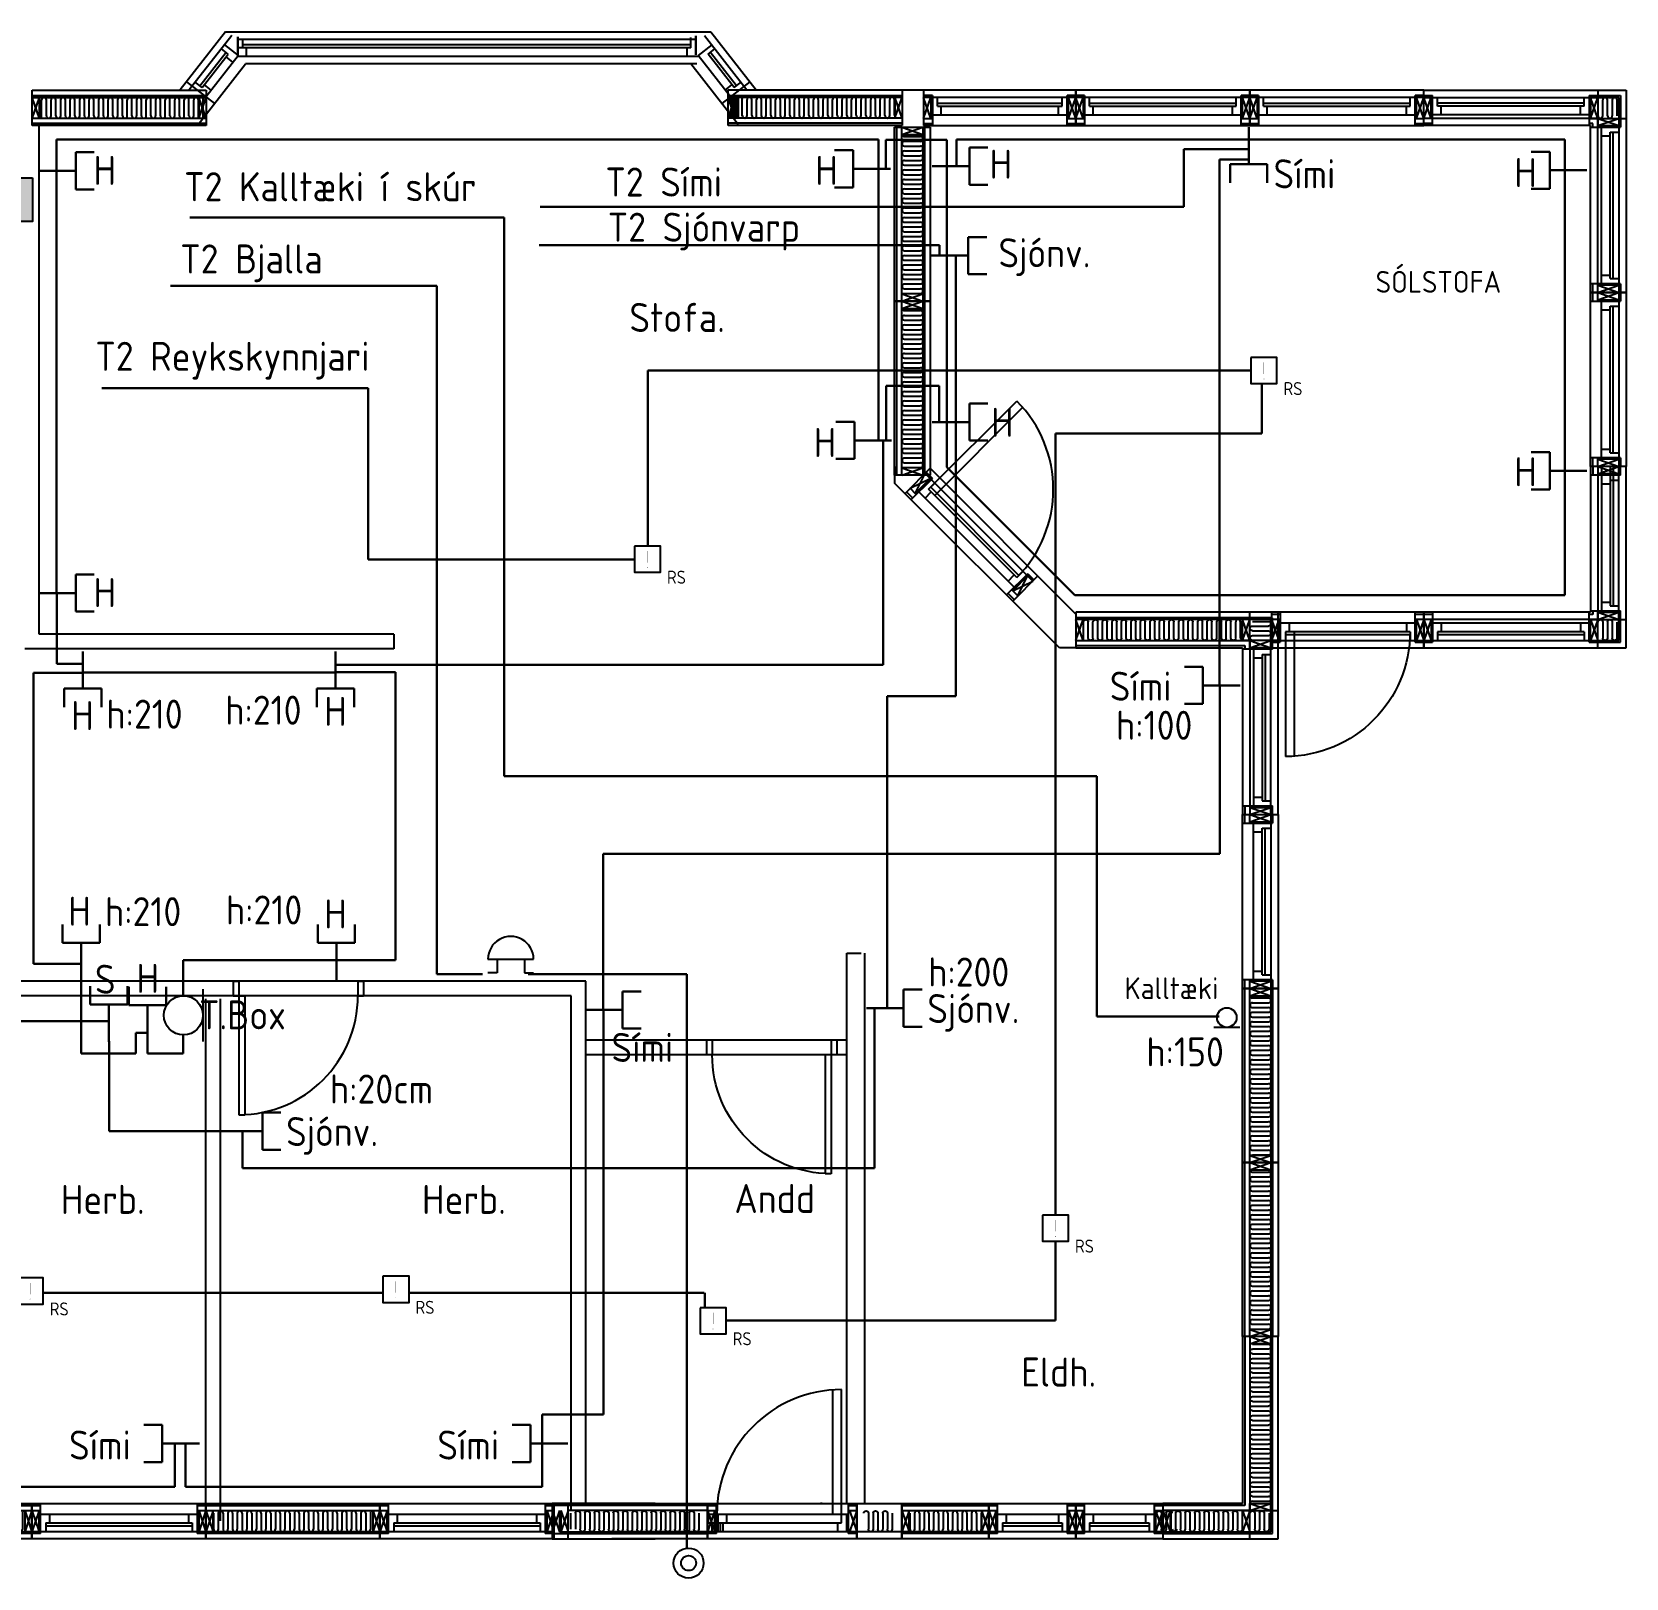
# Model space of a CAD drawing. Header units: inches. Extents: x -533180 to -137302, y 73174 to 405541.
# Drawn here: x -307585 to -296589, y 85868 to 96529 of the extents above; entities that cross this region are included whole.
import ezdxf

# ---------------------------------------------------------------- set-up
doc = ezdxf.new("R2010")
doc.units = ezdxf.units.IN
doc.header["$LTSCALE"] = 100
doc.header["$MEASUREMENT"] = 0
doc.linetypes.add('MCDASH12', pattern=[3.912552, 2.608368, -1.304184])
doc.layers.get('0').update_dxf_attribs({"linetype": 'CONTINUOUS'})
for name, color, linetype in [('DETAIL', 2, 'CONTINUOUS'), ('GLU_SNID', 7, 'CONTINUOUS'), ('HUSGOGN', 2, 'CONTINUOUS'), ('INNIH', 6, 'CONTINUOUS'), ('INNIVEGGIR', 2, 'CONTINUOUS'), ('LAYER01', 7, 'CONTINUOUS'), ('LAYER02', 7, 'CONTINUOUS'), ('LAYER10', 7, 'CONTINUOUS'), ('MÁLSETNING', 240, 'CONTINUOUS'), ('Smáatriði', 4, 'CONTINUOUS'), ('Smáspenna', 7, 'CONTINUOUS'), ('SNI-DEI', 7, 'CONTINUOUS'), ('TEKST', 2, 'CONTINUOUS'), ('TEKSTI', 2, 'CONTINUOUS'), ('TIMBUR-EINING', 2, 'CONTINUOUS'), ('ULL', 6, 'CONTINUOUS'), ('UTVEGGIR', 2, 'CONTINUOUS')]:
    doc.layers.add(name, color=color, linetype=linetype)
doc.layers.get('LAYER01').off()
doc.layers.get('MÁLSETNING').off()
doc.styles.get("Standard").update_dxf_attribs({"font": 'isocp.shx'})

# ---------------------------------------------------------------- blocks, each defined once
blk = doc.blocks.new('EIN1200-GL')
at = {"layer": 'GLU_SNID', "color": 2}
for p, q in [((60, 38), (60, 245)), ((1140, 245), (1140, 38)), ((60, 170), (1140, 170)), ((1140, 50), (60, 50))]:
    blk.add_line(p, q, dxfattribs=at)
at = {"layer": 'TIMBUR-EINING'}
for p, q in [((0, 245), (1200, 245)), ((0, 0), (0, 245)), ((1200, 245), (1200, 0)), ((0, 195), (60, 195)), ((1140, 195), (1200, 195)), ((1200, 50), (0, 50)), ((1200, 0), (0, 0))]:
    blk.add_line(p, q, dxfattribs=at)
at = {"layer": 'TIMBUR-EINING', "color": 2}
for p, q in [((50, 50), (50, 195)), ((1150, 195), (1150, 50))]:
    blk.add_line(p, q, dxfattribs=at)
at = {"layer": 'ULL'}
for p, q in [((0, 230), (60, 230)), ((1140, 230), (1200, 230)), ((0, 195), (50, 50)), ((50, 195), (0, 50)), ((95, 110), (1105, 110)), ((95, 110), (95, 50)), ((120, 170), (120, 110)), ((1080, 170), (1080, 110)), ((1105, 110), (1105, 50)), ((1150, 195), (1200, 50)), ((1200, 195), (1150, 50)), ((60, 38), (0, 38)), ((95, 90), (1105, 90)), ((1200, 38), (1140, 38))]:
    blk.add_line(p, q, dxfattribs=at)
blk = doc.blocks.new('HURDIR')
at = {"layer": 'INNIH', "color": 2}
for p, q in [((-100, 0), (-100, -80)), ((0, 0), (-100, 0)), ((0, 0), (0, -40)), ((-920, -40), (-920, -80)), ((-100, -40), (-920, -40)), ((-100, -80), (-920, -80)), ((0, -40), (-100, -40)), ((-100, -860), (-100, -900)), ((0, -860), (-100, -860)), ((0, -860), (0, -900)), ((0, -900), (-100, -900))]:
    blk.add_line(p, q, dxfattribs=at)
blk.add_arc((-100, -40), 820, 180, 270, dxfattribs=at)
blk = doc.blocks.new('EIN-200')
for p, q in [((177, 91), (23, 91)), ((177, 46), (23, 46))]:
    blk.add_line(p, q)
for centre, start, end in [((23, 68), 90, 270), ((177, 23), 270, 90)]:
    blk.add_arc(centre, 22.8, start, end)
blk = doc.blocks.new('EIN1200')
at = {"layer": 'TIMBUR-EINING'}
for p, q in [((0, 245), (1200, 245)), ((0, 0), (0, 245)), ((1200, 245), (1200, 0)), ((0, 195), (1200, 195)), ((50, 50), (50, 195)), ((1150, 195), (1150, 50)), ((1200, 50), (0, 50)), ((1200, 0), (0, 0))]:
    blk.add_line(p, q, dxfattribs=at)
at = {"layer": 'ULL'}
for p, q in [((0, 230), (1200, 230)), ((0, 195), (50, 50)), ((50, 195), (0, 50)), ((1102, 178), (1102, 66)), ((1135, 178), (1135, 66)), ((1150, 195), (1200, 50)), ((1200, 195), (1150, 50)), ((1200, 38), (0, 38))]:
    blk.add_line(p, q, dxfattribs=at)
for centre, start, end in [((1151, 178), 94.421, 180), ((1118, 66), 180, 0)]:
    blk.add_arc(centre, 16.4, start, end, dxfattribs=at)
at = {"layer": 'ULL', "color": 1, "linetype": 'Continuous', "xscale": 0.7200000000000001, "yscale": 0.7200000000000001, "zscale": 0.7200000000000001, "rotation": 90}
for p in [(118, 50), (184, 50), (249, 50), (315, 50), (381, 50), (446, 50), (512, 50), (577, 50), (643, 50), (709, 50), (774, 50), (840, 50), (905, 50), (971, 50), (1036, 50), (1102, 50)]:
    blk.add_blockref('EIN-200', p, dxfattribs=at)
blk = doc.blocks.new('EIN600')
at = {"layer": 'TIMBUR-EINING'}
for p, q in [((0, 245), (600, 245)), ((0, 0), (0, 245)), ((600, 245), (600, 0)), ((0, 195), (600, 195)), ((50, 50), (50, 195)), ((550, 195), (550, 50)), ((600, 50), (0, 50)), ((600, 0), (0, 0))]:
    blk.add_line(p, q, dxfattribs=at)
at = {"layer": 'ULL'}
for p, q in [((0, 230), (600, 230)), ((0, 195), (50, 50)), ((50, 195), (0, 50)), ((514, 178), (514, 66)), ((547, 178), (547, 66)), ((550, 195), (600, 50)), ((600, 195), (550, 50)), ((600, 38), (0, 38))]:
    blk.add_line(p, q, dxfattribs=at)
blk.add_arc((531, 66), 16.4, 180, 0, dxfattribs=at)
at = {"layer": 'ULL', "color": 1, "linetype": 'Continuous', "xscale": 0.7200000000000001, "yscale": 0.7200000000000001, "zscale": 0.7200000000000001, "rotation": 90}
for p in [(121, 50), (186, 50), (252, 50), (317, 50), (383, 50), (449, 50), (514, 50)]:
    blk.add_blockref('EIN-200', p, dxfattribs=at)
blk = doc.blocks.new('EIN600-GL')
at = {"layer": 'GLU_SNID', "color": 2}
for p, q in [((60, 38), (60, 245)), ((540, 245), (540, 38)), ((60, 170), (540, 170)), ((540, 50), (60, 50))]:
    blk.add_line(p, q, dxfattribs=at)
at = {"layer": 'TIMBUR-EINING'}
for p, q in [((0, 245), (600, 245)), ((0, 0), (0, 245)), ((600, 245), (600, 0)), ((0, 195), (60, 195)), ((540, 195), (600, 195)), ((600, 50), (0, 50)), ((600, 0), (0, 0))]:
    blk.add_line(p, q, dxfattribs=at)
at = {"layer": 'TIMBUR-EINING', "color": 2}
for p, q in [((50, 50), (50, 195)), ((550, 195), (550, 50))]:
    blk.add_line(p, q, dxfattribs=at)
at = {"layer": 'ULL'}
for p, q in [((0, 230), (60, 230)), ((540, 230), (600, 230)), ((0, 195), (50, 50)), ((50, 195), (0, 50)), ((95, 110), (505, 110)), ((95, 110), (95, 50)), ((120, 170), (120, 110)), ((480, 170), (480, 110)), ((505, 110), (505, 50)), ((550, 195), (600, 50)), ((600, 195), (550, 50)), ((60, 38), (0, 38)), ((95, 90), (505, 90)), ((600, 38), (540, 38))]:
    blk.add_line(p, q, dxfattribs=at)
blk = doc.blocks.new('EIN1200-1200-UDH-GL-GL')
at = {"layer": 'GLU_SNID', "color": 2}
for p, q in [((-1357, 1335), (-1150, 1335)), ((-1345, 255), (-1345, 1335)), ((-1225, 1335), (-1225, 255)), ((-1150, 255), (-1357, 255)), ((-1140, 38), (-1140, 245)), ((-60, 245), (-60, 38)), ((-1140, 170), (-60, 170)), ((-60, 50), (-1140, 50))]:
    blk.add_line(p, q, dxfattribs=at)
at = {"layer": 'TIMBUR-EINING'}
for p, q in [((-1395, 0), (-1395, 1395)), ((-1395, 1395), (-1150, 1395)), ((-1345, 50), (-1345, 1395)), ((-1345, 195), (-1345, 1395)), ((-1345, 1345), (-1200, 1345)), ((-1200, 1395), (-1200, 195)), ((-1150, 1395), (-1150, 245)), ((-1200, 245), (-1345, 245)), ((-1200, 0), (-1200, 245)), ((-1150, 245), (0, 245)), ((0, 245), (0, 0)), ((-1150, 195), (-1395, 195)), ((-1200, 195), (0, 195)), ((-1150, 50), (-1150, 195)), ((-50, 195), (-50, 50)), ((0, 0), (-1395, 0)), ((0, 50), (-1345, 50))]:
    blk.add_line(p, q, dxfattribs=at)
at = {"layer": 'TIMBUR-EINING', "color": 2}
for p, q in [((-1345, 1345), (-1200, 1345)), ((-1200, 245), (-1345, 245)), ((-1150, 50), (-1150, 195)), ((-50, 195), (-50, 50))]:
    blk.add_line(p, q, dxfattribs=at)
at = {"layer": 'ULL'}
for p, q in [((-1357, 1335), (-1357, 1395)), ((-1200, 1395), (-1345, 1345)), ((-1200, 1345), (-1345, 1395)), ((-1165, 1395), (-1165, 1335)), ((-1285, 1300), (-1345, 1300)), ((-1305, 1300), (-1305, 290)), ((-1285, 1300), (-1285, 290)), ((-1225, 1275), (-1285, 1275)), ((-1357, 38), (-1357, 255)), ((-1285, 290), (-1345, 290)), ((-1200, 245), (-1345, 195)), ((-1200, 195), (-1345, 245)), ((-1225, 315), (-1285, 315)), ((-1165, 255), (-1165, 230)), ((-1165, 230), (-1140, 230)), ((-60, 230), (0, 230)), ((-1200, 195), (-1150, 50)), ((-1150, 195), (-1200, 50)), ((-1105, 110), (-95, 110)), ((-1105, 110), (-1105, 50)), ((-1080, 170), (-1080, 110)), ((-120, 170), (-120, 110)), ((-95, 110), (-95, 50)), ((-50, 195), (0, 50)), ((0, 195), (-50, 50)), ((-1140, 38), (-1357, 38)), ((-1105, 90), (-95, 90)), ((0, 38), (-60, 38))]:
    blk.add_line(p, q, dxfattribs=at)
at = {"layer": 'ULL', "color": 1, "linetype": 'Continuous', "xscale": 0.7200000000000001, "yscale": 0.7200000000000001, "zscale": 0.7200000000000001, "rotation": 90}
for p in [(-1267, 50), (-1201, 50)]:
    blk.add_blockref('EIN-200', p, dxfattribs=at)
blk = doc.blocks.new('EIN1050-GL')
at = {"layer": 'GLU_SNID', "color": 2}
for p, q in [((60, 38), (60, 245)), ((990, 245), (990, 38)), ((60, 170), (990, 170)), ((990, 50), (0, 50))]:
    blk.add_line(p, q, dxfattribs=at)
at = {"layer": 'TIMBUR-EINING'}
for p, q in [((0, 245), (1050, 245)), ((0, 0), (0, 245)), ((1050, 245), (1050, 0)), ((0, 195), (60, 195)), ((990, 195), (1050, 195)), ((1050, 50), (0, 50)), ((1050, 0), (0, 0))]:
    blk.add_line(p, q, dxfattribs=at)
at = {"layer": 'TIMBUR-EINING', "color": 2}
for p, q in [((50, 50), (50, 195)), ((1000, 195), (1000, 50))]:
    blk.add_line(p, q, dxfattribs=at)
at = {"layer": 'ULL'}
for p, q in [((0, 230), (60, 230)), ((990, 230), (1050, 230)), ((0, 195), (50, 50)), ((50, 195), (0, 50)), ((95, 110), (955, 110)), ((95, 110), (95, 50)), ((120, 170), (120, 110)), ((930, 170), (930, 110)), ((955, 110), (955, 50)), ((1000, 195), (1050, 50)), ((1050, 195), (1000, 50)), ((60, 38), (0, 38)), ((95, 90), (955, 90)), ((1050, 38), (990, 38))]:
    blk.add_line(p, q, dxfattribs=at)
blk = doc.blocks.new('EIN1050-HURÐ')
at = {"layer": 'GLU_SNID', "color": 2}
for p, q in [((60, 38), (60, 245)), ((990, 245), (990, 38)), ((60, 170), (990, 170)), ((895, 110), (895, -750)), ((955, 110), (955, -750)), ((990, 50), (0, 50))]:
    blk.add_line(p, q, dxfattribs=at)
at = {"layer": 'GLU_SNID', "color": 1}
for p, q in [((95, 110), (95, 50)), ((955, 110), (955, 50))]:
    blk.add_line(p, q, dxfattribs=at)
at = {"layer": 'GLU_SNID', "color": 2}
blk.add_arc((955, 110), 860, 180, 270, dxfattribs=at)
at = {"layer": 'TIMBUR-EINING'}
for p, q in [((0, 245), (1050, 245)), ((0, 0), (0, 245)), ((1050, 245), (1050, 0)), ((0, 195), (60, 195)), ((990, 195), (1050, 195)), ((1050, 50), (0, 50)), ((1050, 0), (0, 0))]:
    blk.add_line(p, q, dxfattribs=at)
at = {"layer": 'TIMBUR-EINING', "color": 2}
for p, q in [((50, 50), (50, 195)), ((1000, 195), (1000, 50))]:
    blk.add_line(p, q, dxfattribs=at)
at = {"layer": 'ULL'}
for p, q in [((0, 230), (60, 230)), ((990, 230), (1050, 230)), ((0, 195), (50, 50)), ((50, 195), (0, 50)), ((95, 110), (955, 110)), ((120, 170), (120, 110)), ((930, 170), (930, 110)), ((1000, 195), (1050, 50)), ((1050, 195), (1000, 50)), ((60, 38), (0, 38)), ((95, 90), (955, 90)), ((1050, 38), (990, 38))]:
    blk.add_line(p, q, dxfattribs=at)
blk = doc.blocks.new('EIN1200-1200-UDH-GL')
at = {"layer": 'GLU_SNID', "color": 2}
for p, q in [((-1313, 2191), (-1520, 2191)), ((-1508, 2191), (-1508, 1111)), ((-1388, 1111), (-1388, 2191)), ((-1520, 1111), (-1313, 1111))]:
    blk.add_line(p, q, dxfattribs=at)
at = {"layer": 'TIMBUR-EINING'}
for p, q in [((-1558, 2251), (-1558, 856)), ((-1313, 2251), (-1558, 2251)), ((-1508, 2251), (-1508, 906)), ((-1363, 2201), (-1508, 2201)), ((-1363, 1051), (-1363, 2251)), ((-1313, 1101), (-1313, 2251)), ((-1508, 1101), (-1363, 1101)), ((-1363, 1101), (-1363, 856)), ((-163, 1101), (-1313, 1101)), ((-163, 856), (-163, 1101)), ((-1558, 1051), (-1313, 1051)), ((-163, 1051), (-1363, 1051)), ((-1313, 1051), (-1313, 906)), ((-213, 906), (-213, 1051)), ((-1508, 906), (-163, 906)), ((-1558, 856), (-163, 856))]:
    blk.add_line(p, q, dxfattribs=at)
at = {"layer": 'TIMBUR-EINING', "color": 1}
blk.add_line((-1520, 2251), (-1520, 2191), dxfattribs=at)
at = {"layer": 'TIMBUR-EINING', "color": 2}
for p, q in [((-1363, 2201), (-1508, 2201)), ((-1508, 1101), (-1363, 1101))]:
    blk.add_line(p, q, dxfattribs=at)
at = {"layer": 'ULL'}
for p, q in [((-1363, 2201), (-1508, 2251)), ((-1363, 2251), (-1508, 2201)), ((-1328, 2191), (-1328, 2251)), ((-1448, 2156), (-1508, 2156)), ((-1468, 1146), (-1468, 2156)), ((-1448, 1146), (-1448, 2156)), ((-1388, 2131), (-1448, 2131)), ((-1520, 1111), (-1520, 894)), ((-1448, 1146), (-1508, 1146)), ((-1363, 1051), (-1508, 1101)), ((-1363, 1101), (-1508, 1051)), ((-1388, 1171), (-1448, 1171)), ((-1328, 1086), (-1328, 1111)), ((-1313, 1051), (-1363, 906)), ((-1363, 1051), (-1313, 906)), ((-163, 1086), (-1328, 1086)), ((-1298, 1033), (-1298, 922)), ((-1266, 1033), (-1266, 922)), ((-163, 1051), (-213, 906)), ((-213, 1051), (-163, 906)), ((-1520, 894), (-163, 894))]:
    blk.add_line(p, q, dxfattribs=at)
for centre, start, end in [((-1315, 1033), 0, 85.579), ((-1282, 922), 180, 0)]:
    blk.add_arc(centre, 16.4, start, end, dxfattribs=at)
at = {"layer": 'ULL', "color": 1, "linetype": 'Continuous', "xscale": -0.7200000000000001, "yscale": 0.7200000000000001, "zscale": 0.7200000000000001}
for p, rotation in [((-1508, 1050), 180), ((-1266, 906), 270), ((-1200, 906), 270), ((-1134, 906), 270), ((-1069, 906), 270), ((-1003, 906), 270), ((-938, 906), 270), ((-872, 906), 270), ((-806, 906), 270), ((-741, 906), 270), ((-675, 906), 270), ((-610, 906), 270), ((-544, 906), 270), ((-479, 906), 270), ((-413, 906), 270), ((-347, 906), 270), ((-282, 906), 270), ((-1508, 984), 180)]:
    blk.add_blockref('EIN-200', p, dxfattribs=dict(at, rotation=rotation))
blk = doc.blocks.new('SHUSTAF-G1')
at = {"layer": 'LAYER10', "color": 7, "linetype": 'Continuous'}
blk.add_lwpolyline([(1152, 1270), (1152, 1240), (1142, 1240), (1142, 1270)], close=True, dxfattribs=at)
for points in [[(1152, 1270), (1142, 1270), (1142, 1240)], [(1152, 1270), (1152, 1240), (1142, 1240)]]:
    blk.add_solid(points, dxfattribs=at)
blk = doc.blocks.new('Shustafl')
at = {"layer": 'LAYER10'}
blk.add_blockref('SHUSTAF-G1', (-1145, -1255), dxfattribs=at)
blk = doc.blocks.new('RSKINJ-G1')
at = {"layer": 'LAYER10', "color": 7, "linetype": 'Continuous'}
blk.add_lwpolyline([(-27.7, 1575.9), (-27.7, 1557.9), (-9.7, 1557.9), (-9.7, 1575.9)], close=True, dxfattribs=at)
at = {"layer": 'LAYER10', "color": 7, "linetype": 'Continuous', "const_width": 0.25}
blk.add_lwpolyline([(-18.7, 1572.5), (-18.7, 1564.6)], dxfattribs=at)
at = {"layer": 'LAYER10', "color": 7, "linetype": 'Continuous', "const_width": 0.125}
blk.add_lwpolyline([(-18.9, 1561.2, 1), (-18.4, 1561.2, 1)], format="xyb", close=True, dxfattribs=at)
at = {"layer": 'LAYER10', "color": 1, "linetype": 'Continuous'}
blk.add_text('RS', height=9, dxfattribs=at).set_placement((-5.2, 1550))
blk = doc.blocks.new('Rskinj')
at = {"layer": 'LAYER01'}
blk.add_blockref('RSKINJ-G1', (14, -1565), dxfattribs=at)
blk = doc.blocks.new('BJALLA-G1')
at = {"layer": 'LAYER10', "color": 7, "linetype": 'Continuous'}
for p, q in [((915.05, 1582.87), (937.55, 1582.87)), ((919.55, 1582.87), (919.55, 1576.12)), ((933.05, 1582.87), (933.05, 1576.12)), ((919.55, 1576.12), (915.05, 1576.12)), ((933.05, 1576.12), (937.55, 1576.12))]:
    blk.add_line(p, q, dxfattribs=at)
blk.add_arc((926.3, 1582.87), 11.25, 0, 180.00001, dxfattribs=at)
blk = doc.blocks.new('Dyrabjal')
at = {"layer": 'LAYER01'}
blk.add_blockref('BJALLA-G1', (-926, -1584), dxfattribs=at)
blk = doc.blocks.new('tengido')
blk.add_line((1.5, 2), (1.5, -2))
blk.add_circle((0, 0), 1.5)
blk = doc.blocks.new('STUDROF-G2')
at = {"layer": 'LAYER10', "color": 7, "linetype": 'Continuous'}
for radius in [6.75, 3.38]:
    blk.add_circle((689.05, 1586.47), radius, dxfattribs=at)
blk = doc.blocks.new('STUDROF-G1')
at = {"layer": 'LAYER01'}
blk.add_blockref('STUDROF-G2', (0, 0), dxfattribs=at)
blk = doc.blocks.new('Studrofi')
at = {"layer": 'LAYER02'}
blk.add_blockref('STUDROF-G1', (-686, -1587), dxfattribs=at)

msp = doc.modelspace()

# ---------------------------------------------------------------- linework, layer by layer
at = {"layer": 'DETAIL'}
for p, q in [((-305088.1, 92376.1), (-305088.1, 92274.5)), ((-303764, 86367.7), (-303764, 89982.7)), ((-303864, 86331.2), (-303864, 89882.7)), ((-302134, 86382.7), (-302145.3, 86382.7)), ((-302184, 86137.7), (-302195.3, 86137.7))]:
    msp.add_line(p, q, dxfattribs=at)
at = {"layer": 'GLU_SNID', "color": 2}
for p, q in [((-306255.6, 96440.7), (-306161, 96366.8)), ((-306163.6, 96496), (-306163.6, 96364)), ((-306163.6, 96364), (-306163.6, 96496)), ((-306163.6, 96364), (-306163.6, 96496)), ((-303005.8, 96502.5), (-303005.8, 96370.5)), ((-303005.8, 96370.5), (-303005.8, 96502.5)), ((-303005.8, 96370.5), (-303005.8, 96502.5)), ((-302895.4, 96440.7), (-302989.9, 96366.8)), ((-306384.4, 96081), (-306161, 96366.8)), ((-302984.1, 96359.3), (-306166.9, 96359.3)), ((-302766.6, 96081), (-302989.9, 96366.8)), ((-302999.3, 96309.3), (-306110.8, 96309.3)), ((-306518.3, 96185.7), (-306325.3, 96034.8)), ((-302632.6, 96185.7), (-302825.7, 96034.8)), ((-301399.6, 93375.2), (-300791.4, 93983.3)), ((-301357.1, 93332.8), (-300749, 93940.9)), ((-296627, 93472.7), (-296834, 93472.7)), ((-296759, 93532.7), (-296759, 92537.7)), ((-296639, 92537.7), (-296639, 93532.7)), ((-301519.8, 93304.5), (-301373.4, 93450.9)), ((-300809.1, 92699.9), (-301466.7, 93357.6)), ((-301381.9, 93442.4), (-300681.8, 92742.4)), ((-300715.8, 92793.3), (-300862.2, 92646.9)), ((-297924, 92527.7), (-297924, 92320.7)), ((-296844, 92320.7), (-296844, 92527.7)), ((-296834, 92537.7), (-296627, 92537.7)), ((-296844, 92452.7), (-297924, 92452.7)), ((-297924, 92332.7), (-296844, 92332.7)), ((-302060.3, 86307.7), (-302060.3, 87167.7)), ((-302000.3, 86307.7), (-302000.3, 87167.7)), ((-302863.8, 86175.7), (-302863.8, 86382.7)), ((-301955.3, 86382.7), (-301955.3, 86175.7)), ((-302923.8, 86307.7), (-301955.3, 86307.7)), ((-302923.8, 86307.7), (-301984.3, 86307.7)), ((-302923.8, 86247.7), (-302000.3, 86247.7)), ((-302923.8, 86247.7), (-302860.3, 86247.7)), ((-302920.3, 86307.7), (-302920.3, 86247.7)), ((-302895.3, 86247.7), (-302895.3, 86187.7)), ((-302863.8, 86187.7), (-302863.8, 86307.7)), ((-302860.3, 86247.7), (-302860.3, 86307.7)), ((-302853.8, 86307.7), (-302853.8, 86187.7)), ((-302853.8, 86307.7), (-302853.8, 86247.7)), ((-302853.8, 86187.7), (-302853.8, 86307.7)), ((-302853.8, 86247.7), (-302853.8, 86187.7)), ((-302835.3, 86187.7), (-302835.3, 86247.7)), ((-302818.8, 86247.7), (-302818.8, 86187.7)), ((-302793.8, 86307.7), (-302793.8, 86247.7)), ((-302025.3, 86187.7), (-302025.3, 86247.7)), ((-302000.3, 86247.7), (-302000.3, 86307.7)), ((-301965.3, 86307.7), (-301965.3, 86187.7)), ((-302325.3, 86187.7), (-303405.3, 86187.7)), ((-301984.3, 86187.7), (-302923.8, 86187.7))]:
    msp.add_line(p, q, dxfattribs=at)
at = {"layer": 'GLU_SNID', "color": 1}
for p, q in [((-306128.6, 96424), (-306128.6, 96484)), ((-306128.6, 96419.3), (-306128.6, 96479.3)), ((-303040.8, 96439.3), (-306128.6, 96439.3)), ((-303040.8, 96430.5), (-303040.8, 96490.5)), ((-303040.8, 96419.3), (-303040.8, 96479.3)), ((-306425.9, 96157.9), (-306245.6, 96388.4)), ((-306410.1, 96145.6), (-306229.8, 96376.1)), ((-306229.8, 96376.1), (-306277.1, 96413.1)), ((-306198, 96319.5), (-306245.2, 96356.4)), ((-306198, 96319.5), (-306245.2, 96356.4)), ((-303040.8, 96419.3), (-306163.6, 96419.3)), ((-306103.6, 96359.3), (-306103.6, 96419.3)), ((-303065.8, 96359.3), (-303065.8, 96419.3)), ((-302921.1, 96376.1), (-302873.8, 96413.1)), ((-302740.9, 96145.6), (-302921.1, 96376.1)), ((-302725.1, 96157.9), (-302905.3, 96388.4)), ((-306410.1, 96145.6), (-306457.4, 96182.5)), ((-306347.4, 96128.3), (-306394.7, 96165.3)), ((-306347.4, 96128.3), (-306394.7, 96165.3)), ((-302803.5, 96128.3), (-302756.2, 96165.3)), ((-302803.5, 96128.3), (-302756.2, 96165.3)), ((-302740.9, 96145.6), (-302693.6, 96182.5)), ((-301399.6, 93375.2), (-301357.1, 93417.7)), ((-300791.4, 92767.1), (-300749, 92809.5))]:
    msp.add_line(p, q, dxfattribs=at)
at = {"layer": 'GLU_SNID', "color": 2}
for centre, start, end in [((-301399.6, 93375.2), 315, 45), ((-302000.3, 86307.7), 90, 180)]:
    msp.add_arc(centre, 860, start, end, dxfattribs=at)
at = {"layer": 'INNIVEGGIR'}
for p, q in [((-307534, 92376.1), (-307534, 95882.7)), ((-301964, 86384.6), (-301964, 90176.1)), ((-301964, 90176.1), (-301864, 90176.1)), ((-301840.5, 86384.6), (-301840.5, 90176.1))]:
    msp.add_line(p, q, dxfattribs=at)
at = {"layer": 'Smáatriði', "lineweight": 30}
for p, q in [((-299182.7, 94194.4), (-303336.2, 94194.4)), ((-303336.2, 92981.8), (-303336.2, 94194.4)), ((-305264.4, 94071.8), (-307102.8, 94071.8)), ((-305264.4, 92890.3), (-305264.4, 94071.8)), ((-299101.2, 94105.5), (-299101.2, 93759.7)), ((-300523.7, 92390.5), (-300523.7, 93759.7)), ((-299101.2, 93759.7), (-300523.7, 93759.7)), ((-303429.5, 92890.3), (-305264.4, 92890.3)), ((-300523.7, 88372.2), (-300523.7, 92390.5)), ((-300525.1, 88194.1), (-300525.1, 87642.9)), ((-307500, 87835.8), (-305164.5, 87835.8)), ((-304981.7, 87835.4), (-302947.3, 87835.4)), ((-302797.8, 87642.9), (-300525.1, 87642.9))]:
    msp.add_line(p, q, dxfattribs=at)
at = {"layer": 'Smáspenna', "color": 3, "lineweight": 30}
for p, q in [((-307415.1, 95572.9), (-307415.1, 95786.8)), ((-307415.1, 95786.8), (-301744.2, 95786.8)), ((-301744.2, 95584.8), (-301744.2, 95786.8)), ((-301695.1, 95585), (-301695.1, 95785.8)), ((-301695.1, 95785.8), (-301274.2, 95785.8)), ((-301274.2, 95785.8), (-301274.2, 93839.6)), ((-301206.3, 95603), (-301206.3, 95787)), ((-301206.3, 95787), (-297011.4, 95787)), ((-297011.4, 95574.1), (-297011.4, 95787)), ((-307414.7, 92661.3), (-307414.7, 95570.2)), ((-301744.4, 95584.2), (-301744.4, 93712.1)), ((-297011.4, 93501.1), (-297011.4, 95573)), ((-301692.7, 93710.3), (-301692.7, 94089.3)), ((-301692.7, 94089.3), (-301327.5, 94089.3)), ((-301327.5, 94089.3), (-301327.5, 93836.7)), ((-301273.5, 93838.3), (-301273.5, 93527.4)), ((-301712.6, 93712), (-301712.6, 92165.7)), ((-301273.5, 93527.4), (-300391.5, 92645.3)), ((-297011.3, 93500), (-297011.3, 92645.3)), ((-307412.6, 92664.3), (-307412.6, 92172.3)), ((-297011.3, 92645.3), (-300391.5, 92645.3)), ((-307234.2, 92172.3), (-307412.6, 92172.3)), ((-305490.7, 92165.7), (-301712.6, 92165.7)), ((-307235.1, 92109.4), (-307574, 92109.4)), ((-307574, 90102.9), (-307574, 92109.4)), ((-307233.7, 92112.5), (-305492.3, 92112.5)), ((-305496.3, 92114), (-305077.4, 92114)), ((-305077.4, 90128.8), (-305077.4, 92114)), ((-307247.7, 90102.9), (-307574, 90102.9)), ((-306541, 89881.8), (-306541, 90127.5)), ((-305483.8, 90127.5), (-306541, 90127.5)), ((-305486.8, 90128.8), (-305077.4, 90128.8)), ((-307243.5, 89988.3), (-307243.5, 89486)), ((-306866.6, 89486), (-306866.6, 89628)), ((-306866.6, 89628), (-306787.3, 89628)), ((-306541, 89617.1), (-306541, 89486)), ((-306786.8, 89486), (-306786.8, 89562.5)), ((-307243.5, 89486), (-306866.6, 89486)), ((-306541, 89486), (-306786.8, 89486))]:
    msp.add_line(p, q, dxfattribs=at)
at = {"layer": 'Smáspenna', "lineweight": 30}
for p, q in [((-299191.8, 95617.2), (-299191.8, 95873.2)), ((-307154.3, 95699.3), (-307282.3, 95699.3)), ((-307282.3, 95699.3), (-307282.3, 95443.3)), ((-301919.7, 95713.4), (-302047.7, 95713.4)), ((-301919.7, 95457.4), (-301919.7, 95713.4)), ((-300990.5, 95731.3), (-301118.5, 95731.3)), ((-301118.5, 95731.3), (-301118.5, 95475.3)), ((-297114.9, 95702.7), (-297242.9, 95702.7)), ((-297114.9, 95446.7), (-297114.9, 95702.7)), ((-307282.3, 95571.3), (-307538.3, 95571.3)), ((-301919.7, 95585.4), (-301663.7, 95585.4)), ((-301118.5, 95603.3), (-301374.5, 95603.3)), ((-299392.4, 92021.3), (-299392.4, 95650.3)), ((-299392.4, 95650.3), (-299188.6, 95650.3)), ((-299063.8, 95617.2), (-299319.8, 95617.2)), ((-299319.8, 95617.2), (-299319.8, 95489.2)), ((-299063.8, 95489.2), (-299063.8, 95617.2)), ((-297114.9, 95574.7), (-296858.9, 95574.7)), ((-307282.3, 95443.3), (-307154.3, 95443.3)), ((-302047.7, 95457.4), (-301919.7, 95457.4)), ((-301118.5, 95475.3), (-300990.5, 95475.3)), ((-297242.9, 95446.7), (-297114.9, 95446.7)), ((-300998.6, 95114.8), (-301126.6, 95114.8)), ((-301126.6, 95114.8), (-301126.6, 94858.8)), ((-301126.6, 94986.8), (-301382.6, 94986.8)), ((-301126.6, 94858.8), (-300998.6, 94858.8)), ((-300990.5, 93966.9), (-301118.5, 93966.9)), ((-301118.5, 93966.9), (-301118.5, 93710.9)), ((-301911.7, 93840.6), (-302039.7, 93840.6)), ((-301911.7, 93584.6), (-301911.7, 93840.6)), ((-301118.5, 93838.9), (-301374.5, 93838.9)), ((-301911.7, 93712.6), (-301655.7, 93712.6)), ((-301118.5, 93710.9), (-300990.5, 93710.9)), ((-302039.7, 93584.6), (-301911.7, 93584.6)), ((-297114.9, 93630.5), (-297242.9, 93630.5)), ((-297114.9, 93374.5), (-297114.9, 93630.5)), ((-297114.9, 93502.5), (-296858.9, 93502.5)), ((-297242.9, 93374.5), (-297114.9, 93374.5)), ((-307154.3, 92787.7), (-307282.3, 92787.7)), ((-307282.3, 92787.7), (-307282.3, 92531.7)), ((-307282.3, 92659.7), (-307538.3, 92659.7)), ((-307282.3, 92531.7), (-307154.3, 92531.7)), ((-307233, 92002), (-307233, 92258)), ((-305490.6, 92002), (-305490.6, 92258)), ((-299507.5, 92151.5), (-299635.5, 92151.5)), ((-299507.5, 91895.5), (-299507.5, 92151.5)), ((-307105, 92002), (-307361, 92002)), ((-307361, 92002), (-307361, 91874)), ((-307105, 91874), (-307105, 92002)), ((-305362.6, 92002), (-305618.6, 92002)), ((-305618.6, 92002), (-305618.6, 91874)), ((-305362.6, 91874), (-305362.6, 92002)), ((-299507.5, 92023.5), (-299251.5, 92023.5)), ((-299390.4, 92016.8), (-299390.4, 90861.2)), ((-299635.5, 91895.5), (-299507.5, 91895.5)), ((-303644.9, 89791.2), (-303644.9, 90861.2)), ((-303644.9, 90861.2), (-299390.4, 90861.2)), ((-307372.9, 90375.2), (-307372.9, 90247.2)), ((-307116.9, 90247.2), (-307116.9, 90375.2)), ((-305612.1, 90375.2), (-305612.1, 90247.2)), ((-305356.1, 90247.2), (-305356.1, 90375.2)), ((-307372.9, 90247.2), (-307116.9, 90247.2)), ((-307244.9, 90247.2), (-307244.9, 89991.2)), ((-305612.1, 90247.2), (-305356.1, 90247.2)), ((-305484.1, 90247.2), (-305484.1, 89991.2)), ((-307182.1, 89949.9), (-307182.1, 89821.9)), ((-306926.1, 89821.9), (-306926.1, 89949.9)), ((-306915.5, 89945.8), (-306915.5, 89817.8)), ((-306659.5, 89817.8), (-306659.5, 89945.8)), ((-303381.9, 89913.1), (-303509.9, 89913.1)), ((-303509.9, 89913.1), (-303509.9, 89657.1)), ((-301444.1, 89925.6), (-301572.1, 89925.6)), ((-301572.1, 89925.6), (-301572.1, 89669.6)), ((-307182.1, 89821.9), (-306926.1, 89821.9)), ((-307054.1, 89821.9), (-307054.1, 89565.9)), ((-306915.5, 89817.8), (-306659.5, 89817.8)), ((-306787.5, 89817.8), (-306787.5, 89561.8)), ((-303509.9, 89785.1), (-303765.9, 89785.1)), ((-303642.3, 89778.5), (-303642.3, 86995.4)), ((-301572.1, 89797.6), (-301828.1, 89797.6)), ((-303509.9, 89657.1), (-303381.9, 89657.1)), ((-301572.1, 89669.6), (-301444.1, 89669.6)), ((-305867, 89077.6), (-305995, 89077.6)), ((-305995, 89077.6), (-305995, 88821.6)), ((-305995, 88949.6), (-306251, 88949.6)), ((-305995, 88821.6), (-305867, 88821.6)), ((-303642.3, 86995.4), (-304065.2, 86995.4)), ((-304065.2, 86995.4), (-304065.2, 86791.4)), ((-306685.3, 86923.7), (-306813.3, 86923.7)), ((-306685.3, 86667.7), (-306685.3, 86923.7)), ((-304145.1, 86923.7), (-304273.1, 86923.7)), ((-304145.1, 86667.7), (-304145.1, 86923.7)), ((-306685.3, 86795.7), (-306429.3, 86795.7)), ((-306598.7, 86496), (-306598.7, 86792.5)), ((-306524.6, 86792.5), (-306524.6, 86496.1)), ((-304145.1, 86795.7), (-303889.1, 86795.7)), ((-304065.8, 86496.1), (-304065.8, 86792.6)), ((-306813.3, 86667.7), (-306685.3, 86667.7)), ((-304273.1, 86667.7), (-304145.1, 86667.7)), ((-312202.3, 86496), (-306598.7, 86496)), ((-306524.6, 86496.1), (-304065.8, 86496.1))]:
    msp.add_line(p, q, dxfattribs=at)
at = {"layer": 'Smáspenna', "color": 7, "lineweight": 30}
for p, q in [((-299195.2, 95720.2), (-299638.5, 95720.2)), ((-299638.5, 95720.2), (-299638.5, 95322.1)), ((-299638.5, 95322.1), (-304079.8, 95322.1))]:
    msp.add_line(p, q, dxfattribs=at)
at = {"layer": 'Smáspenna', "color": 142, "lineweight": 30}
for p, q in [((-304327.8, 95250.2), (-306495.6, 95250.2)), ((-304327.8, 91397.3), (-304327.8, 95250.2)), ((-301324.9, 95058.8), (-304085.8, 95058.8)), ((-301211.8, 94986.3), (-301211.8, 91948.2)), ((-301686.1, 89797.3), (-301686.1, 91948.2)), ((-301686.1, 91948.2), (-301211.8, 91948.2)), ((-300240.4, 91397.3), (-304327.8, 91397.3)), ((-300240.4, 89740.2), (-300240.4, 91397.3)), ((-301773.3, 89796.8), (-301773.3, 88694.9)), ((-299396.4, 89740.2), (-300240.4, 89740.2)), ((-307054.1, 89706.8), (-308679.2, 89706.8)), ((-307052.5, 89571.1), (-307052.5, 88950.3)), ((-306242, 88950.3), (-307052.5, 88950.3)), ((-306132.9, 88949.8), (-306132.9, 88694.9)), ((-306132.9, 88694.9), (-301773.3, 88694.9))]:
    msp.add_line(p, q, dxfattribs=at)
at = {"layer": 'Smáspenna', "color": 190, "lineweight": 30}
msp.add_line((-301324.9, 94986.8), (-301324.9, 95058.8), dxfattribs=at)
at = {"layer": 'Smáspenna', "color": 82, "lineweight": 30}
for p, q in [((-304792.2, 94777.8), (-306627.6, 94777.8)), ((-304792.2, 90031.4), (-304792.2, 94777.8)), ((-303066.4, 90031.4), (-304162.2, 90031.4)), ((-303066.4, 86075.8), (-303066.4, 90031.4))]:
    msp.add_line(p, q, dxfattribs=at)
at = {"layer": 'Smáspenna', "color": 183, "lineweight": 30}
msp.add_line((-300240.4, 90653.2), (-300240.4, 90669.7), dxfattribs=at)
at = {"layer": 'Smáspenna', "color": 117, "lineweight": 30}
msp.add_line((-304477.2, 90031.4), (-304792.2, 90031.4), dxfattribs=at)
at = {"layer": 'Smáspenna', "color": 10, "lineweight": 30}
for p, q in [((-300523.7, 88390.9), (-300523.7, 88372.2)), ((-302943.7, 87835.4), (-302943.7, 87732.6))]:
    msp.add_line(p, q, dxfattribs=at)
at = {"layer": 'SNI-DEI', "color": 1}
for p, q in [((-306432.8, 95934.3), (-306382.8, 96079.3)), ((-306382.8, 95934.3), (-306432.8, 96079.3)), ((-302732.8, 95934.3), (-302782.8, 96079.3)), ((-302782.8, 95934.3), (-302732.8, 96079.3)), ((-302718.1, 95934.3), (-302768.1, 96079.3)), ((-302768.1, 95934.3), (-302718.1, 96079.3)), ((-299184, 87532.7), (-299039, 87482.7)), ((-299184, 87482.7), (-299039, 87532.7)), ((-299734, 86332.7), (-299784, 86187.7)), ((-299784, 86332.7), (-299734, 86187.7)), ((-299184, 86332.7), (-299234, 86187.7)), ((-299234, 86332.7), (-299184, 86187.7)), ((-299184, 86382.7), (-299039, 86332.7)), ((-299184, 86332.7), (-299039, 86382.7))]:
    msp.add_line(p, q, dxfattribs=at)
at = {"layer": 'TEKST'}
for p, q in [((-301583.8, 96129.3), (-301433.8, 96129.3)), ((-301634, 93532.7), (-301634, 93418.7)), ((-300384, 92282.7), (-300498, 92282.7)), ((-301584, 86187.7), (-301895.3, 86187.7))]:
    msp.add_line(p, q, dxfattribs=at)
msp.add_lwpolyline([(-301895.3, 86382.7), (-301584, 86382.7), (-301584, 86137.7), (-301895.3, 86137.7)], close=True, dxfattribs=at)
at = {"layer": 'TEKSTI'}
for p, q in [((-305088.1, 92376.1), (-307534, 92376.1)), ((-305088.1, 92274.5), (-307634, 92274.5)), ((-306264, 89982.7), (-308904, 89982.7)), ((-303764, 89982.7), (-306385.1, 89982.7)), ((-303864, 89882.7), (-308783, 89882.7)), ((-305234, 89882.7), (-306385.1, 89882.7)), ((-301964, 89576.1), (-303764, 89576.1)), ((-301964, 89476.1), (-303764, 89476.1))]:
    msp.add_line(p, q, dxfattribs=at)
at = {"layer": 'TIMBUR-EINING'}
for p, q in [((-306249.8, 96529.3), (-306562.1, 96129.8)), ((-306206.4, 96503.6), (-306498.6, 96129.8)), ((-306249.8, 96529.3), (-302901.2, 96529.3)), ((-306163.6, 96479.3), (-303005.8, 96479.3)), ((-302944.6, 96503.6), (-302652.3, 96129.8)), ((-302901.2, 96529.3), (-302588.9, 96129.8)), ((-306438.4, 95890.2), (-306110.8, 96309.3)), ((-302712.6, 95890.2), (-303040.2, 96309.3)), ((-306437.1, 96079.3), (-306437.1, 95934.3)), ((-306406, 96079.3), (-306406, 95934.3)), ((-302759.7, 96079.3), (-302759.7, 95934.3)), ((-302744.9, 96079.3), (-302744.9, 95934.3)), ((-302728.5, 96079.3), (-302728.5, 95934.3)), ((-302713.8, 96079.3), (-302713.8, 95934.3)), ((-301562.2, 93346.9), (-301389, 93520.2)), ((-301424.3, 93484.8), (-300681.8, 92742.4)), ((-301389, 93520.2), (-300384, 92515.2)), ((-296834, 93532.7), (-296834, 92527.7)), ((-296589, 93532.7), (-296834, 93532.7)), ((-296784, 93532.7), (-296784, 92477.7)), ((-296639, 93482.7), (-296784, 93482.7)), ((-296639, 92332.7), (-296639, 93532.7)), ((-296639, 92477.7), (-296639, 93532.7)), ((-296589, 92282.7), (-296589, 93532.7)), ((-300498, 92282.7), (-301634, 93418.7)), ((-301484.4, 93339.9), (-301526.8, 93382.3)), ((-300646.5, 92777.7), (-300819.7, 92604.5)), ((-300784.4, 92639.8), (-300826.8, 92682.3)), ((-297984, 92527.7), (-297984, 92282.7)), ((-296834, 92527.7), (-297984, 92527.7)), ((-296784, 92477.7), (-297984, 92477.7)), ((-297934, 92477.7), (-297934, 92332.7)), ((-296834, 92332.7), (-296834, 92477.7)), ((-296834, 92477.7), (-296589, 92477.7)), ((-296784, 92282.7), (-296784, 92527.7)), ((-296784, 92527.7), (-296639, 92527.7)), ((-297984, 92332.7), (-296639, 92332.7)), ((-297984, 92282.7), (-296589, 92282.7)), ((-299234, 87532.7), (-299234, 86382.7)), ((-298989, 87532.7), (-299234, 87532.7)), ((-299184, 87532.7), (-299184, 86332.7)), ((-299039, 86187.7), (-299039, 87532.7)), ((-298989, 86137.7), (-298989, 87532.7)), ((-299039, 87482.7), (-299184, 87482.7)), ((-303285.3, 86382.7), (-303995.3, 86382.7)), ((-303995.3, 86382.7), (-303995.3, 86137.7)), ((-303945.3, 86332.7), (-303945.3, 86187.7)), ((-303935.3, 86187.7), (-303935.3, 86332.7)), ((-303885.3, 86137.7), (-303885.3, 86382.7)), ((-302923.8, 86332.7), (-303885.3, 86332.7)), ((-303585.3, 86382.7), (-301895.3, 86382.7)), ((-302923.8, 86137.7), (-302923.8, 86382.7)), ((-302923.8, 86382.7), (-302923.8, 86137.7)), ((-302923.8, 86332.7), (-302863.8, 86332.7)), ((-301955.3, 86332.7), (-301895.3, 86332.7)), ((-301895.3, 86382.7), (-301895.3, 86137.7)), ((-299234, 86382.7), (-299784, 86382.7)), ((-299784, 86382.7), (-299784, 86137.7)), ((-299184, 86332.7), (-299784, 86332.7)), ((-299734, 86332.7), (-299734, 86187.7)), ((-299234, 86187.7), (-299234, 86332.7)), ((-299234, 86332.7), (-298989, 86332.7)), ((-299184, 86137.7), (-299184, 86382.7)), ((-299184, 86382.7), (-299039, 86382.7)), ((-303995.3, 86137.7), (-303285.3, 86137.7)), ((-303945.3, 86187.7), (-303285.3, 86187.7)), ((-301895.3, 86137.7), (-303585.3, 86137.7)), ((-299784, 86187.7), (-299039, 86187.7)), ((-299784, 86137.7), (-298989, 86137.7))]:
    msp.add_line(p, q, dxfattribs=at)
at = {"layer": 'TIMBUR-EINING', "color": 2}
for p, q in [((-296639, 93482.7), (-296784, 93482.7)), ((-301491.5, 93346.9), (-301389, 93449.5)), ((-300717.2, 92777.7), (-300819.7, 92675.2)), ((-297934, 92477.7), (-297934, 92332.7)), ((-296834, 92332.7), (-296834, 92477.7)), ((-296784, 92527.7), (-296639, 92527.7)), ((-302873.8, 86187.7), (-302873.8, 86332.7)), ((-301895.3, 86187.7), (-303585.3, 86187.7))]:
    msp.add_line(p, q, dxfattribs=at)
at = {"layer": 'TIMBUR-EINING', "linetype": 'Continuous'}
msp.add_line((-301964, 90176.1), (-301864, 90176.1), dxfattribs=at)
at = {"layer": 'TIMBUR-EINING', "color": 1}
for p, q in [((-299219, 87532.7), (-299219, 86367.7)), ((-299027, 86175.7), (-299027, 87532.7)), ((-299219, 86367.7), (-299784, 86367.7)), ((-299784, 86175.7), (-299027, 86175.7))]:
    msp.add_line(p, q, dxfattribs=at)
at = {"layer": 'ULL'}
for p, q in [((-301491.5, 93346.9), (-301424.3, 93484.8)), ((-301415.8, 93493.3), (-301373.4, 93450.9)), ((-296819, 93532.7), (-296819, 93472.7)), ((-296784, 93532.7), (-296639, 93482.7)), ((-296784, 93482.7), (-296639, 93532.7)), ((-296699, 93532.7), (-296699, 92572.7)), ((-296679, 93532.7), (-296679, 92572.7)), ((-296627, 93472.7), (-296627, 93532.7)), ((-301509.2, 93315.1), (-301551.6, 93357.6)), ((-301526.8, 93382.3), (-301389, 93449.5)), ((-301424.3, 93315.1), (-301381.9, 93357.6)), ((-300791.4, 92767.1), (-301399.6, 93375.2)), ((-300777.3, 92781.3), (-301385.4, 93389.4)), ((-296759, 93412.7), (-296699, 93412.7)), ((-296699, 93437.7), (-296639, 93437.7)), ((-300851.5, 92742.4), (-300809.1, 92784.8)), ((-300819.7, 92675.2), (-300681.8, 92742.4)), ((-300784.4, 92639.8), (-300717.2, 92777.7)), ((-300715.8, 92793.3), (-300673.4, 92750.9)), ((-300809.1, 92615.1), (-300851.5, 92657.5)), ((-296759, 92597.7), (-296699, 92597.7)), ((-297924, 92512.7), (-297984, 92512.7)), ((-297934, 92477.7), (-297984, 92332.7)), ((-297984, 92477.7), (-297934, 92332.7)), ((-296819, 92512.7), (-296844, 92512.7)), ((-296784, 92477.7), (-296834, 92332.7)), ((-296834, 92477.7), (-296784, 92332.7)), ((-296819, 92537.7), (-296819, 92512.7)), ((-296784, 92527.7), (-296639, 92477.7)), ((-296784, 92477.7), (-296639, 92527.7)), ((-296699, 92572.7), (-296639, 92572.7)), ((-296627, 92320.7), (-296627, 92537.7)), ((-296879, 92392.7), (-297889, 92392.7)), ((-297889, 92392.7), (-297889, 92332.7)), ((-296879, 92372.7), (-297889, 92372.7)), ((-297864, 92452.7), (-297864, 92392.7)), ((-296904, 92452.7), (-296904, 92392.7)), ((-296879, 92392.7), (-296879, 92332.7)), ((-297984, 92320.7), (-297924, 92320.7)), ((-296844, 92320.7), (-296627, 92320.7)), ((-302923.8, 86367.7), (-303995.3, 86367.7)), ((-303945.3, 86332.7), (-303995.3, 86187.7)), ((-303995.3, 86332.7), (-303945.3, 86187.7)), ((-303942.3, 86315.3), (-303942.3, 86204.1)), ((-303936, 86315.3), (-303936, 86204.1)), ((-303885.3, 86332.7), (-303935.3, 86187.7)), ((-303935.3, 86332.7), (-303885.3, 86187.7)), ((-303868.7, 86315.3), (-303868.7, 86204.1)), ((-303835.9, 86315.3), (-303835.9, 86204.1)), ((-302923.8, 86367.7), (-302863.8, 86367.7)), ((-302923.8, 86332.7), (-302873.8, 86187.7)), ((-302873.8, 86332.7), (-302923.8, 86187.7)), ((-301955.3, 86367.7), (-301895.3, 86367.7)), ((-301945.3, 86332.7), (-301895.3, 86187.7)), ((-301895.3, 86332.7), (-301945.3, 86187.7)), ((-303995.3, 86175.7), (-302923.8, 86175.7)), ((-302863.8, 86175.7), (-302923.8, 86175.7)), ((-301895.3, 86175.7), (-301955.3, 86175.7))]:
    msp.add_line(p, q, dxfattribs=at)
at = {"layer": 'ULL', "color": 1}
for p, q in [((-299166.6, 86430.6), (-299055.3, 86430.6)), ((-299166.6, 86397.8), (-299055.3, 86397.8))]:
    msp.add_line(p, q, dxfattribs=at)
for centre, start, end in [((-299055.3, 86414.2), 270, 90), ((-299735.2, 86315.3), 0, 85.57901), ((-299166.6, 86381.4), 90, 175.57901), ((-299702.4, 86204.1), 180, 0)]:
    msp.add_arc(centre, 16.4, start, end, dxfattribs=at)
at = {"layer": 'UTVEGGIR'}
for p, q in [((-306384, 86262.7), (-306384, 89862.7)), ((-306284, 86262.7), (-306284, 89862.7))]:
    msp.add_line(p, q, dxfattribs=at)

# ---------------------------------------------------------------- block references
at = {"layer": 'DETAIL', "color": 3, "xscale": 10, "yscale": 10, "zscale": 10}
for p in [(-299039.9, 94174.7), (-303292, 92874), (-300478, 88261.8), (-307549.3, 87828.4), (-305026.4, 87839.8), (-302838.9, 87623.1)]:
    msp.add_blockref('Rskinj', p, dxfattribs=at)
at = {"layer": 'DETAIL'}
msp.add_blockref('EIN600', (-301584, 86137.7), dxfattribs=at)
at = {"layer": 'HUSGOGN', "linetype": 'MCDASH12', "rotation": 180}
for p in [(-306382.8, 96127.7), (-301582.8, 96129.3)]:
    msp.add_blockref('EIN1200', p, dxfattribs=at)
at = {"layer": 'INNIVEGGIR', "xscale": 10, "yscale": 10, "zscale": 10}
msp.add_blockref('Shustafl', (-307649.5, 95372.3), dxfattribs=at)
at = {"layer": 'MÁLSETNING', "rotation": 180}
msp.add_blockref('EIN1200-1200-UDH-GL', (-300547.4, 93383.3), dxfattribs=at)
at = {"layer": 'Smáspenna'}
for name, p, xscale, yscale, zscale in [('Dyrabjal', (-304285.6, 90151), 14, 14, 14), ('tengido', (-306539.4, 89748.4), 90, 90, 90)]:
    msp.add_blockref(name, p, dxfattribs=dict(at, xscale=xscale, yscale=yscale, zscale=zscale))
at = {"layer": 'Smáspenna', "xscale": 45, "yscale": 45, "zscale": 45, "rotation": 270}
msp.add_blockref('tengido', (-299342.7, 89732.9), dxfattribs=at)
at = {"layer": 'Smáspenna', "lineweight": 30, "xscale": 15.36, "yscale": 15.36, "zscale": 15.36}
msp.add_blockref('Studrofi', (-303101.9, 85979.5), dxfattribs=at)
at = {"layer": 'TEKST', "xscale": -1, "rotation": 180}
msp.add_blockref('EIN1050-GL', (-301434, 96127.7), dxfattribs=at)
at = {"layer": 'TEKST', "rotation": 180}
msp.add_blockref('EIN1200-1200-UDH-GL-GL', (-297984, 96127.7), dxfattribs=at)
at = {"layer": 'TEKST'}
for p in [(-300984, 86137.7), (-300384, 86137.7)]:
    msp.add_blockref('EIN600-GL', p, dxfattribs=at)
at = {"layer": 'TIMBUR-EINING', "linetype": 'Continuous', "xscale": -1}
for name, p, rotation in [('EIN1200-GL', (-300384, 96127.7), 180), ('EIN1200-GL', (-299184, 96127.7), 180), ('HURDIR', (-302032.1, 89576.1), 270)]:
    msp.add_blockref(name, p, dxfattribs=dict(at, rotation=rotation))
at = {"layer": 'TIMBUR-EINING', "linetype": 'Continuous'}
for name, p, rotation in [('EIN1200', (-301389, 94672.7), 89.99999999999999), ('EIN1200', (-301389, 93472.7), 89.99999999999999), ('EIN1200-GL', (-296589, 93532.7), 90), ('EIN1200-GL', (-298989, 89932.7), 90), ('HURDIR', (-306196.2, 89982.7), 90), ('EIN1200', (-298989, 88732.7), 90), ('EIN1200', (-298989, 87532.7), 90)]:
    msp.add_blockref(name, p, dxfattribs=dict(at, rotation=rotation))
at = {"layer": 'TIMBUR-EINING', "linetype": 'Continuous', "xscale": -1}
msp.add_blockref('EIN1050-HURÐ', (-297984, 92282.7), dxfattribs=at)
at = {"layer": 'TIMBUR-EINING', "linetype": 'Continuous'}
for name, p in [('EIN1200', (-308784, 86137.7)), ('EIN1200-GL', (-307584, 86137.7)), ('EIN1200', (-306384, 86137.7)), ('EIN1200-GL', (-305184, 86137.7))]:
    msp.add_blockref(name, p, dxfattribs=at)
at = {"layer": 'ULL', "color": 1, "linetype": 'Continuous', "extrusion": (0, 0, -1), "xscale": 0.7200000000000001, "yscale": 0.7200000000000001, "zscale": -0.7200000000000001, "rotation": 90}
for p in [(296783, 92332.7), (296717.4, 92332.7), (303835.9, 86187.7), (303770.3, 86187.7), (303704.8, 86187.7), (303639.2, 86187.7), (303574.4, 86187.7), (303508.8, 86187.7), (303443.2, 86187.7), (303377.6, 86187.7), (303312.9, 86187.7), (303247.3, 86187.7), (303181.7, 86187.7), (303116.1, 86187.7), (303050.5, 86187.7), (301847.5, 86187.7), (301782, 86187.7), (301716.4, 86187.7), (299826.9, 86187.7), (299761.4, 86187.7), (299695.8, 86187.7), (299630.2, 86187.7), (299564.6, 86187.7), (299499, 86187.7), (299433.4, 86187.7), (299367.9, 86187.7), (299302.3, 86187.7), (299183, 86187.7), (299117.4, 86187.7)]:
    msp.add_blockref('EIN-200', p, dxfattribs=at)
at = {"layer": 'ULL', "color": 1, "linetype": 'Continuous', "extrusion": (0, 0, -1), "xscale": 0.7200000000000001, "yscale": 0.7200000000000001, "zscale": -0.7200000000000001}
for p in [(299039, 87414.4), (299039, 87348.8), (299039, 87283.2), (299039, 87217.6), (299039, 87152.1), (299039, 87086.5), (299039, 87020.9), (299039, 86955.3), (299039, 86889.7), (299039, 86824.1), (299039, 86758.5), (299039, 86693), (299039, 86627.4), (299039, 86561.8), (299039, 86496.2), (299039, 86430.6)]:
    msp.add_blockref('EIN-200', p, dxfattribs=at)

# ---------------------------------------------------------------- texts
at = {"layer": 'Smáatriði', "lineweight": 30}
msp.add_text('T2 Reykskynnjari', height=200, dxfattribs=at).set_placement((-307147, 94192.4))
at = {"layer": 'Smáspenna', "color": 3, "lineweight": 30}
for s, p in [('H', (-307159.9, 95474.5)), ('H', (-302181.4, 95474.5)), ('H', (-300979.7, 95517.4)), ('H', (-297360.2, 95459.6)), ('H', (-300969, 93737.6)), ('H', (-302192.1, 93598.3)), ('H', (-297360.2, 93396.6)), ('H', (-307159.9, 92563.5)), ('H', (-305568.8, 91744.5)), ('H', (-307314.1, 91715.6)), ('H', (-307333.4, 90366.7)), ('H', (-305568.8, 90347.4)), ('H', (-306863.5, 89903.3)), ('T.Box', (-306432.3, 89651.3))]:
    msp.add_text(s, height=200, dxfattribs=at).set_placement(p)
at = {"layer": 'Smáspenna', "color": 142, "lineweight": 30}
for s, height, p in [('T2 Kalltæki í skúr', 200, (-306534.4, 95361.6)), ('T2 Sjónvarp', 200, (-303613.3, 95082.6)), ('Sjónv.  ', 200, (-300917.8, 94906.2)), ('Kalltæki', 150, (-300048.1, 89859.8)), ('Sjónv.  ', 200, (-301408.2, 89694.9)), ('Sjónv.  ', 200, (-305831.1, 88846.8))]:
    msp.add_text(s, height=height, dxfattribs=at).set_placement(p)
at = {"layer": 'Smáspenna', "lineweight": 30}
for s, p in [('T2 Sími', (-303629, 95394.1)), ('Sími  ', (-299020.4, 95450.5)), ('Sími  ', (-300149.9, 91917.6)), ('h:210', (-307071.3, 91724.8)), ('h:210', (-306251.4, 91752.4)), ('h:100  ', (-300107.5, 91648.2)), ('h:210', (-307080.9, 90363)), ('h:210', (-306246.9, 90374.7)), ('h:200', (-301403.2, 89946.9)), ('Sími  ', (-303586.8, 89426.8)), ('h:150', (-299898, 89396.4)), ('h:20cm', (-305529.5, 89140.2)), ('Sími  ', (-307327.8, 86685)), ('Sími  ', (-304787.6, 86685))]:
    msp.add_text(s, height=200, dxfattribs=at).set_placement(p)
at = {"layer": 'Smáspenna', "color": 82, "lineweight": 30}
msp.add_text('T2 Bjalla', height=200, dxfattribs=at).set_placement((-306561.8, 94863.7))
at = {"layer": 'Smáspenna', "color": 152, "lineweight": 30}
msp.add_text('S', height=200, dxfattribs=at).set_placement((-307149.8, 89897.1))
at = {"layer": 'TEKST', "color": 7}
for s, height, p in [('SÓLSTOFA', 150, (-298316.4, 94730.7)), ('Stofa.', 200, (-303463, 94460)), ('Herb.', 200, (-307385, 88378.9)), ('Herb.', 200, (-304893.7, 88378.9)), ('Andd', 200, (-302739.5, 88385)), ('Eldh.', 200, (-300761.2, 87188.2))]:
    msp.add_text(s, height=height, dxfattribs=at).set_placement(p)

doc.saveas('drawing.dxf')
